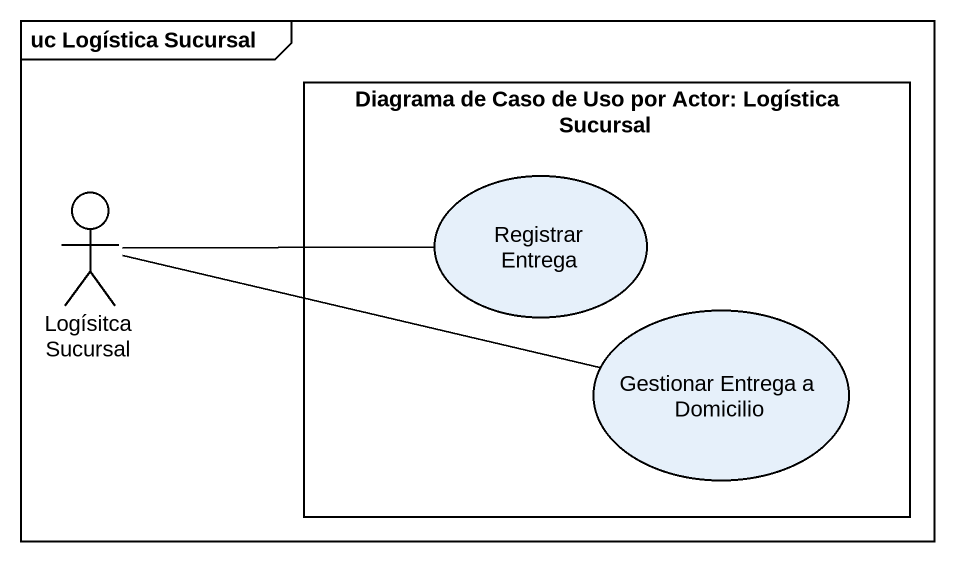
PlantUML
@startuml
mainframe uc Logística Sucursal
rectangle "Diagrama de Caso de Uso por Actor: Logística Sucursal" as Diagrama_de_Caso_de_Uso_por {
  usecase "Registrar Entrega" as Registrar_Entrega
  usecase "Gestionar Entrega a Domicilio" as Gestionar_Entrega_a
}
actor "Logísitca Sucursal" as Logísitca_Sucursal
Logísitca_Sucursal -right- Registrar_Entrega
Logísitca_Sucursal -right- Gestionar_Entrega_a
@enduml
